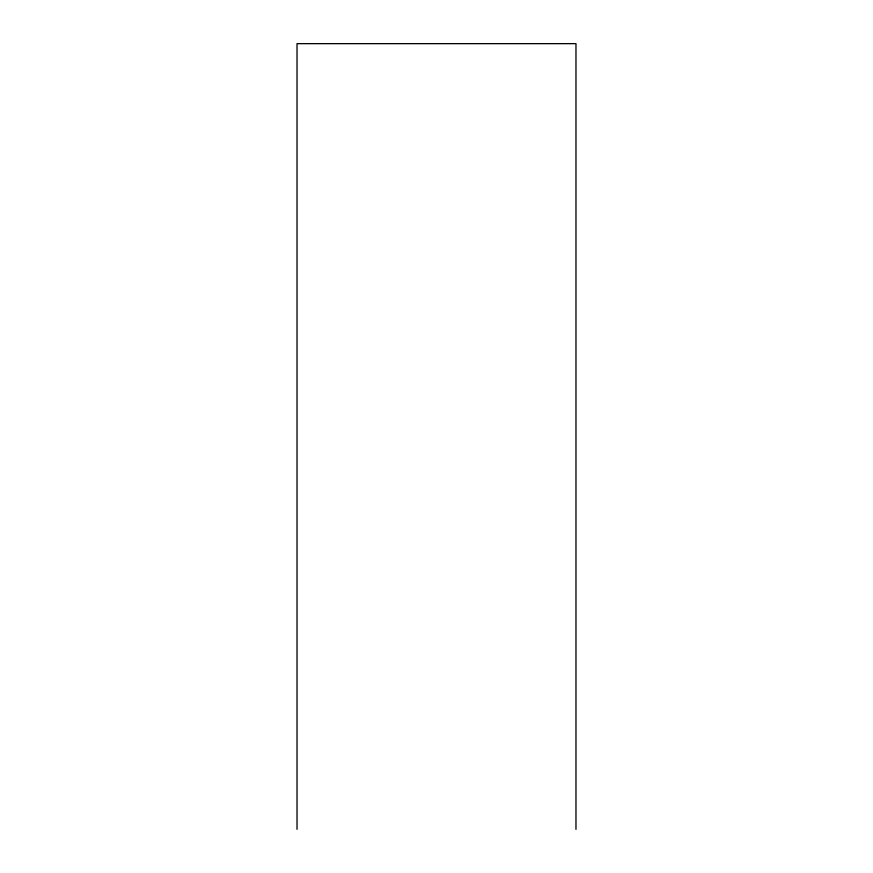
<?xml version="1.0" encoding="UTF-8"?>
<svg xmlns="http://www.w3.org/2000/svg" width="873" height="873" viewBox="0 0 873 873"><rect width="100%" height="100%" fill="white"/><g stroke="black" fill="none" stroke-linecap="round" stroke-linejoin="round"><path stroke-width="1.31" d="M575.973 829.35L575.973 43.65L297.027 43.65L297.027 829.35"/></g></svg>
